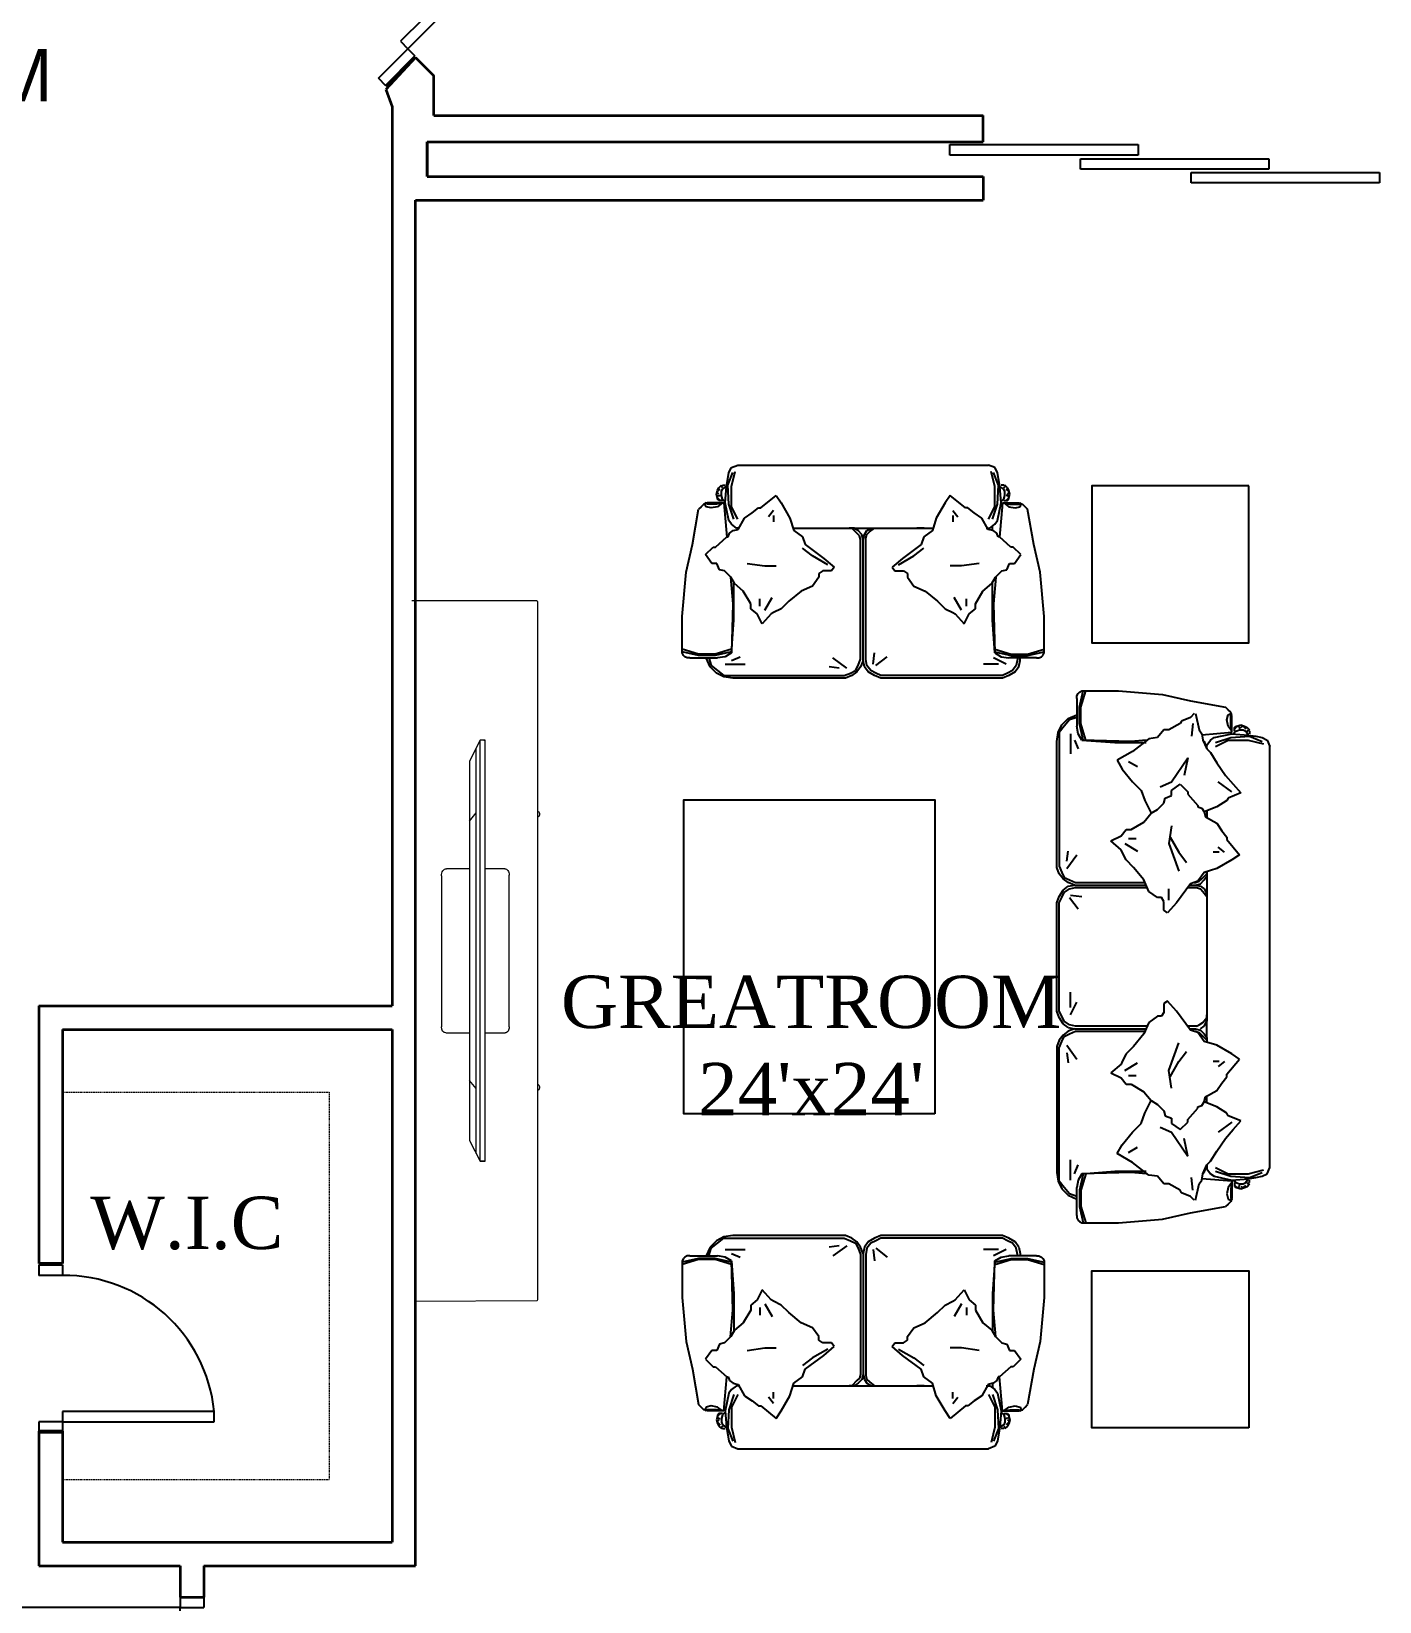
# Model space of a CAD drawing. Header units: inches. Extents: x 0 to 22102, y -19958 to 0.
# Drawn here: x 12371.3 to 12629.1, y -10161.4 to -9861.3 of the extents above; entities that cross this region are included whole.
import ezdxf

# ---------------------------------------------------------------- set-up
doc = ezdxf.new("R2010")
doc.units = ezdxf.units.IN
doc.header["$MEASUREMENT"] = 0
doc.linetypes.add('HIDDEN2', pattern=[0.1875, 0.125, -0.0625])
for name, color, linetype in [('DOOR-INT', 2, 'Continuous'), ('FURN', 8, 'Continuous'), ('STAIR', 2, 'Continuous'), ('TEXTL', 3, 'Continuous')]:
    doc.layers.add(name, color=color, linetype=linetype)
doc.layers.add('Fixtures_ Interior', color=7, linetype='Continuous', lineweight=0, true_color=0x616161)
for name, color, linetype, lineweight in [('wall view line', 210, 'Continuous', 13), ('WALL-EXT', 6, 'Continuous', 35), ('windows', 5, 'Continuous', 9)]:
    doc.layers.add(name, color=color, linetype=linetype, lineweight=lineweight)
doc.styles.add('TITLE-1', font='BOOKOS.TTF', dxfattribs={"height": 5})

# ---------------------------------------------------------------- blocks, each defined once
blk = doc.blocks.new("window_3'")
at = {"layer": 'DOOR-INT'}
for p, q in [((2822.43, -173.55), (2789.43, -173.55)), ((2789.43, -173.55), (2789.43, -175.55)), ((2822.43, -171.55), (2822.43, -173.55)), ((2822.43, -173.55), (2826.93, -173.55)), ((2822.43, -175.55), (2822.43, -173.55)), ((2826.93, -171.55), (2826.93, -173.55)), ((2789.43, -175.55), (2822.43, -175.55)), ((2822.43, -205.55), (2826.93, -205.55)), ((2822.43, -205.55), (2822.43, -207.55)), ((2826.93, -205.55), (2826.93, -207.55))]:
    blk.add_line(p, q, dxfattribs=at)
blk.add_arc((2822.3, -172.54), 33.01, 185.2342, 270.2184, dxfattribs=at)
at = {"layer": 'WALL-EXT'}
for p, q in [((2822.43, -171.55), (2826.93, -171.55)), ((2822.43, -207.55), (2826.93, -207.55))]:
    blk.add_line(p, q, dxfattribs=at)
blk = doc.blocks.new('door_')
at = {"layer": 'DOOR-INT'}
for p, q in [((3192.93, -117.3), (3190.93, -117.3)), ((3190.93, -117.3), (3190.93, -146.3)), ((3192.93, -146.3), (3192.93, -117.3)), ((3162.93, -146.3), (3164.93, -146.3)), ((3164.93, -146.3), (3164.93, -150.8)), ((3190.93, -146.3), (3192.93, -146.3)), ((3192.93, -146.3), (3192.93, -150.8)), ((3192.93, -146.3), (3194.93, -146.3)), ((3162.93, -150.8), (3164.93, -150.8)), ((3192.93, -150.8), (3194.93, -150.8))]:
    blk.add_line(p, q, dxfattribs=at)
blk.add_arc((3193.81, -146.04), 28.88, 95.7251, 180.5192, dxfattribs=at)
at = {"layer": 'WALL-EXT'}
for p, q in [((3162.93, -146.3), (3162.93, -150.8)), ((3194.93, -146.3), (3194.93, -150.8))]:
    blk.add_line(p, q, dxfattribs=at)
blk = doc.blocks.new('door 2')
at = {"layer": 'DOOR-INT'}
for p, q in [((2918.93, -377.8), (2920.93, -377.8)), ((2920.93, -377.8), (2920.93, -385.8)), ((2988.93, -377.8), (2988.93, -385.8)), ((2990.93, -377.8), (2988.93, -377.8)), ((2918.93, -385.8), (2920.93, -385.8)), ((2920.93, -385.8), (2920.93, -419.8)), ((2922.93, -385.8), (2920.93, -385.8)), ((2922.93, -419.8), (2922.93, -385.8)), ((2986.93, -419.8), (2986.93, -385.8)), ((2986.93, -385.8), (2988.93, -385.8)), ((2990.93, -385.8), (2988.93, -385.8)), ((2988.93, -385.8), (2988.93, -419.8)), ((2920.93, -419.8), (2922.93, -419.8)), ((2988.93, -419.8), (2986.93, -419.8))]:
    blk.add_line(p, q, dxfattribs=at)
for centre, start, end in [((2920.93, -385.8), 273.3665, 0), ((2988.93, -385.8), 180, 266.6335)]:
    blk.add_arc(centre, 34.06, start, end, dxfattribs=at)
at = {"layer": 'WALL-EXT'}
for p, q in [((2918.93, -377.8), (2918.93, -385.8)), ((2990.93, -377.8), (2990.93, -385.8)), ((2990.93, -377.8), (2990.93, -385.8))]:
    blk.add_line(p, q, dxfattribs=at)
blk = doc.blocks.new('DOOR SLING')
at = {"layer": 'STAIR'}
for p, q in [((2924.93, 80.83), (2960.93, 80.83)), ((2924.93, 78.83), (2924.93, 80.83)), ((2960.93, 78.83), (2924.93, 78.83)), ((2960.93, 80.83), (2960.93, 78.83))]:
    blk.add_line(p, q, dxfattribs=at)
blk = doc.blocks.new('sofa 1')
for p, q in [((15.18, 48.92), (8.43, 47.71)), ((20.48, 50.12), (15.18, 48.92)), ((28.92, 50.84), (20.48, 50.12)), ((35.9, 50.84), (28.92, 50.84)), ((36.14, 47.71), (35.18, 50.84)), ((36.39, 47.71), (35.66, 50.84)), ((36.39, 50.6), (35.9, 50.84)), ((36.63, 50.36), (36.39, 50.6)), ((36.87, 49.88), (36.63, 50.36)), ((36.87, 49.4), (36.87, 49.88)), ((36.87, 49.4), (36.87, 46.02)), ((7.23, 46.02), (7.47, 46.75)), ((7.47, 46.02), (7.23, 46.51)), ((7.23, 42.89), (7.23, 46.02)), ((7.47, 46.75), (7.95, 47.23)), ((7.95, 46.27), (7.47, 46.51)), ((7.47, 44.34), (7.47, 46.02)), ((7.95, 47.23), (8.43, 47.71)), ((8.19, 45.3), (7.95, 46.27)), ((7.95, 44.1), (8.19, 45.3)), ((14.22, 46.51), (13.49, 43.37)), ((14.46, 46.51), (15.18, 45.78)), ((15.18, 45.78), (16.87, 45.06)), ((16.87, 45.06), (17.11, 44.58)), ((36.14, 44.58), (36.14, 47.71)), ((36.39, 44.58), (36.39, 47.71)), ((38.55, 45.54), (36.87, 46.27)), ((36.87, 46.02), (36.87, 44.1)), ((36.87, 45.78), (38.31, 45.3)), ((38.31, 45.3), (39.28, 44.1)), ((39.76, 44.34), (38.55, 45.54)), ((3.86, 42.17), (1.45, 41.2)), ((2.65, 42.17), (1.45, 41.93)), ((4.1, 42.41), (2.65, 42.17)), ((4.34, 43.86), (3.86, 43.37)), ((4.1, 43.37), (3.86, 43.13)), ((3.86, 43.13), (3.86, 42.89)), ((3.86, 42.89), (3.86, 42.65)), ((7.47, 41.93), (3.86, 42.17)), ((4.34, 43.13), (4.1, 43.37)), ((4.58, 43.13), (4.1, 42.41)), ((7.23, 42.65), (4.1, 42.41)), ((4.82, 44.1), (4.34, 43.86)), ((4.82, 43.86), (4.58, 43.61)), ((5.06, 43.37), (4.58, 43.13)), ((5.54, 44.34), (4.82, 44.1)), ((5.06, 44.1), (4.82, 43.86)), ((5.3, 44.1), (5.06, 44.1)), ((5.78, 43.37), (5.06, 43.37)), ((5.54, 43.86), (5.3, 44.1)), ((6.27, 44.1), (5.54, 44.34)), ((6.02, 44.1), (5.78, 43.86)), ((5.78, 43.86), (5.78, 43.61)), ((6.51, 43.13), (5.78, 43.37)), ((6.27, 44.1), (6.02, 44.1)), ((6.75, 43.61), (6.27, 44.1)), ((6.51, 44.1), (6.27, 44.1)), ((6.75, 43.86), (6.51, 44.1)), ((6.99, 42.65), (6.51, 43.13)), ((6.75, 43.61), (6.75, 43.86)), ((6.75, 43.37), (6.75, 43.61)), ((6.75, 43.13), (6.75, 43.37)), ((7.23, 42.89), (7.47, 44.34)), ((7.23, 43.13), (7.95, 44.1)), ((7.23, 42.89), (13.01, 42.41)), ((10.6, 41.93), (7.23, 42.65)), ((13.01, 42.65), (12.77, 41.45)), ((13.49, 43.37), (13.01, 42.65)), ((14.7, 44.58), (14.94, 42.17)), ((17.11, 44.58), (19.28, 43.37)), ((19.28, 43.37), (20.24, 43.37)), ((20.24, 43.37), (21.45, 41.93)), ((35.18, 41.45), (36.14, 44.58)), ((35.66, 41.45), (36.39, 44.58)), ((35.9, 41.45), (36.63, 42.65)), ((36.63, 42.65), (36.87, 44.1)), ((38.07, 42.65), (38.07, 38.8)), ((39.28, 44.1), (40.24, 42.89)), ((40.48, 42.89), (39.76, 44.34)), ((40.24, 42.89), (40.24, 17.35)), ((40.72, 41.2), (40.48, 42.89)), ((0.48, 41.45), (0, 40.24)), ((0, -40.24), (0, 40.24)), ((1.45, 41.93), (0.48, 41.45)), ((4.1, 41.45), (1.2, 40.72)), ((7.95, 41.45), (4.1, 41.45)), ((10.36, 40.96), (7.47, 41.93)), ((10.36, 40.24), (7.95, 41.45)), ((11.33, 39.04), (10.12, 37.11)), ((11.33, 41.45), (10.6, 41.93)), ((12.05, 40.48), (11.33, 41.45)), ((12.05, 39.76), (11.33, 39.04)), ((12.77, 41.45), (12.05, 39.76)), ((12.05, 39.76), (12.05, 40.48)), ((12.53, 41.2), (12.29, 40.48)), ((12.29, 40.48), (12.29, 40.24)), ((12.77, 41.45), (12.53, 41.2)), ((21.45, 41.93), (23.13, 41.69)), ((23.13, 41.69), (26.27, 39.28)), ((23.61, 41.45), (26.51, 41.2)), ((29.64, 40.96), (23.61, 40.96)), ((26.27, 39.28), (29.16, 37.59)), ((26.51, 41.2), (35.9, 41.45)), ((35.9, 41.45), (29.64, 40.96)), ((37.35, 41.45), (36.63, 39.76)), ((40.72, 17.11), (40.72, 41.2)), ((10.12, 37.11), (8.43, 34.7)), ((15.66, 38.07), (16.39, 34.7)), ((18.8, 33.49), (15.66, 38.07)), ((26.99, 37.35), (25.3, 36.39)), ((29.16, 37.59), (28.19, 35.9)), ((6.99, 33.01), (5.54, 31.33)), ((8.43, 34.7), (6.99, 33.01)), ((7.23, 31.57), (9.88, 33.49)), ((17.11, 33.01), (15.66, 31.57)), ((18.8, 31.81), (17.11, 33.01)), ((20.96, 32.53), (18.8, 33.49)), ((26.27, 33.49), (24.58, 31.81)), ((28.19, 35.9), (26.27, 33.49)), ((5.54, 31.33), (7.95, 30.36)), ((7.95, 30.36), (8.19, 29.88)), ((15.66, 31.08), (13.73, 28.92)), ((15.66, 31.57), (15.66, 31.08)), ((18.8, 30.84), (18.8, 31.81)), ((20, 30.36), (18.8, 30.84)), ((20.24, 29.4), (20, 30.36)), ((24.58, 31.81), (23.86, 29.88)), ((8.19, 29.88), (10.12, 28.67)), ((10.12, 28.67), (12.53, 27.71)), ((12.05, 27.95), (12.05, 26.51)), ((12.53, 27.71), (12.29, 26.75)), ((13.01, 28.43), (12.53, 27.71)), ((13.73, 28.67), (13.01, 28.43)), ((13.73, 28.92), (13.73, 28.67)), ((21.45, 28.19), (20.24, 29.4)), ((22.65, 27.47), (21.45, 28.19)), ((23.86, 29.88), (22.65, 27.47)), ((24.1, 25.78), (22.65, 27.47)), ((9.16, 24.1), (8.19, 22.89)), ((10.12, 25.54), (9.16, 24.1)), ((12.29, 26.75), (10.12, 25.54)), ((18.8, 25.06), (19.28, 21.69)), ((26.51, 24.34), (24.1, 25.78)), ((27.47, 24.34), (26.51, 24.34)), ((28.43, 23.13), (27.47, 24.34)), ((8.19, 22.41), (5.78, 19.52)), ((8.19, 22.89), (8.19, 22.41)), ((19.04, 22.89), (17.35, 20)), ((19.28, 21.69), (17.35, 16.39)), ((27.71, 21.69), (25.3, 20.24)), ((26.99, 22.65), (25.54, 22.65)), ((30.36, 22.17), (28.43, 23.13)), ((28.43, 20.48), (30.36, 22.17)), ((5.78, 19.52), (7.23, 18.55)), ((7.23, 18.55), (10.12, 16.87)), ((8.67, 20), (9.88, 20.96)), ((9.64, 20), (10.84, 20)), ((17.35, 20), (15.9, 18.07)), ((26.02, 17.11), (27.47, 18.55)), ((27.47, 18.55), (28.19, 20)), ((28.19, 20), (28.43, 20.48)), ((38.8, 16.87), (36.87, 19.52)), ((38.8, 18.31), (38.55, 20.24)), ((10.12, 16.87), (12.53, 16.14)), ((12.05, 16.39), (12.05, -12.29)), ((12.05, 15.42), (12.05, 16.39)), ((13.01, 14.94), (12.05, 15.9)), ((12.53, 14.7), (12.05, 15.42)), ((12.53, 16.14), (13.73, 14.46)), ((24.1, 14.7), (26.02, 17.11)), ((39.28, 15.18), (38.31, 14.7)), ((39.76, 16.14), (39.28, 15.18)), ((39.52, 14.94), (40.24, 15.9)), ((40.24, 17.35), (39.76, 16.14)), ((40.24, 15.9), (40.72, 17.11)), ((12.53, 13.01), (12.05, 12.05)), ((12.77, 12.53), (12.05, 11.57)), ((12.05, 12.05), (12.05, 11.08)), ((13.25, 13.98), (12.53, 14.7)), ((13.25, 13.49), (12.53, 13.01)), ((13.25, 13.01), (12.77, 12.53)), ((13.49, 14.46), (13.01, 14.94)), ((14.22, 13.73), (13.25, 13.98)), ((14.22, 13.73), (13.25, 13.49)), ((13.98, 13.25), (13.25, 13.01)), ((14.22, 14.22), (13.49, 14.46)), ((13.73, 14.46), (15.18, 13.98)), ((15.66, 13.25), (13.98, 13.25)), ((14.46, 14.22), (14.22, 14.22)), ((15.42, 13.73), (14.22, 13.73)), ((15.18, 13.98), (17.83, 10.36)), ((19.28, 10.84), (19.28, 13.01)), ((21.45, 11.33), (23.13, 12.53)), ((23.13, 12.53), (24.1, 14.7)), ((37.11, 13.25), (23.37, 13.25)), ((37.35, 13.73), (23.61, 13.73)), ((37.11, 14.22), (23.86, 14.22)), ((38.31, 14.7), (37.11, 14.22)), ((38.31, 13.01), (37.11, 13.25)), ((37.35, 13.73), (38.55, 14.22)), ((38.55, 13.49), (37.35, 13.73)), ((39.28, 12.29), (38.31, 13.01)), ((38.55, 14.22), (39.52, 14.94)), ((39.52, 12.77), (38.55, 13.49)), ((39.76, 11.33), (39.28, 12.29)), ((40.24, 11.57), (39.52, 12.77)), ((17.83, 10.36), (19.52, 8.43)), ((20.24, 10.6), (20.72, 11.33)), ((20.24, 8.92), (20.24, 10.6)), ((20.72, 11.33), (21.45, 11.33)), ((38.07, 11.81), (35.9, 11.57)), ((38.31, 11.33), (36.63, 9.16)), ((40.24, 10.36), (39.76, 11.33)), ((40.72, 10.36), (40.24, 11.57)), ((40.24, -10.36), (40.24, 10.36)), ((40.72, -10.36), (40.72, 10.36)), ((19.52, 8.43), (20.24, 8.92)), ((17.83, -10.36), (19.52, -8.43)), ((19.52, -8.43), (20.24, -8.92)), ((20.24, -8.92), (20.24, -10.6)), ((38.07, -11.08), (36.87, -8.67)), ((38.07, -9.64), (38.07, -6.75)), ((12.05, -15.42), (12.05, -11.08)), ((12.77, -12.53), (12.05, -11.57)), ((15.18, -13.98), (17.83, -10.36)), ((20.24, -10.6), (20.72, -11.33)), ((20.72, -11.33), (21.45, -11.33)), ((21.45, -11.33), (23.13, -12.53)), ((39.28, -12.29), (39.76, -11.33)), ((39.52, -12.77), (40.24, -11.57)), ((39.76, -11.33), (40.24, -10.36)), ((40.24, -11.57), (40.72, -10.36)), ((12.53, -13.25), (12.05, -12.29)), ((12.53, -14.7), (12.05, -15.42)), ((13.01, -14.94), (12.05, -15.9)), ((13.25, -13.73), (12.53, -13.25)), ((13.25, -13.98), (12.53, -14.7)), ((12.53, -16.14), (13.73, -14.46)), ((13.49, -13.01), (12.77, -12.53)), ((13.49, -14.46), (13.01, -14.94)), ((14.22, -13.73), (13.25, -13.98)), ((13.98, -13.25), (13.49, -13.01)), ((14.22, -14.22), (13.49, -14.46)), ((13.73, -14.46), (15.18, -13.98)), ((13.98, -13.25), (15.71, -13.25)), ((15.42, -13.73), (14.22, -13.73)), ((14.46, -14.22), (14.22, -14.22)), ((23.13, -12.53), (24.1, -14.7)), ((23.45, -13.25), (37.11, -13.25)), ((37.35, -13.73), (23.61, -13.73)), ((37.11, -14.22), (23.86, -14.22)), ((24.1, -14.7), (26.02, -17.11)), ((37.11, -13.25), (38.31, -13.01)), ((38.31, -14.7), (37.11, -14.22)), ((38.55, -13.49), (37.35, -13.73)), ((37.35, -13.73), (38.55, -14.22)), ((38.31, -13.01), (39.28, -12.29)), ((39.28, -15.18), (38.31, -14.7)), ((38.55, -13.49), (39.52, -12.77)), ((38.55, -14.22), (39.52, -14.94)), ((39.52, -14.94), (40.24, -15.9)), ((7.23, -18.55), (10.12, -16.87)), ((10.12, -16.87), (12.53, -16.14)), ((12.05, -15.42), (12.05, -16.29)), ((19.28, -21.69), (17.35, -16.39)), ((26.02, -17.11), (27.47, -18.55)), ((38.8, -16.87), (36.87, -19.52)), ((39.76, -16.14), (39.28, -15.18)), ((40.24, -17.35), (39.76, -16.14)), ((40.24, -15.9), (40.72, -17.11)), ((40.24, -42.89), (40.24, -17.35)), ((40.72, -17.11), (40.72, -41.2)), ((5.78, -19.52), (7.23, -18.55)), ((8.19, -22.41), (5.78, -19.52)), ((8.67, -20), (9.88, -20.96)), ((9.64, -20), (10.84, -20)), ((17.35, -20), (15.9, -18.07)), ((19.04, -22.89), (17.35, -20)), ((27.71, -21.69), (25.3, -20.24)), ((27.47, -18.55), (28.19, -20)), ((28.19, -20), (28.43, -20.48)), ((28.43, -20.48), (30.36, -22.17)), ((38.8, -18.31), (38.55, -20.24)), ((8.19, -22.89), (8.19, -22.41)), ((9.16, -24.1), (8.19, -22.89)), ((18.8, -25.06), (19.28, -21.69)), ((26.99, -22.65), (25.54, -22.65)), ((28.43, -23.13), (27.47, -24.34)), ((30.36, -22.17), (28.43, -23.13)), ((10.12, -25.54), (9.16, -24.1)), ((12.29, -26.75), (10.12, -25.54)), ((12.05, -27.95), (12.05, -26.51)), ((12.53, -27.71), (12.29, -26.75)), ((24.1, -25.78), (22.65, -27.47)), ((26.51, -24.34), (24.1, -25.78)), ((27.47, -24.34), (26.51, -24.34)), ((7.95, -30.36), (8.19, -29.88)), ((8.19, -29.88), (10.12, -28.67)), ((10.12, -28.67), (12.53, -27.71)), ((13.01, -28.43), (12.53, -27.71)), ((13.73, -28.67), (13.01, -28.43)), ((13.73, -28.92), (13.73, -28.67)), ((15.66, -31.08), (13.73, -28.92)), ((20.24, -29.4), (20, -30.36)), ((21.45, -28.19), (20.24, -29.4)), ((22.65, -27.47), (21.45, -28.19)), ((23.86, -29.88), (22.65, -27.47)), ((24.58, -31.81), (23.86, -29.88)), ((5.54, -31.33), (7.95, -30.36)), ((6.99, -33.01), (5.54, -31.33)), ((7.23, -31.57), (9.88, -33.49)), ((15.66, -31.57), (15.66, -31.08)), ((17.11, -33.01), (15.66, -31.57)), ((18.8, -31.81), (17.11, -33.01)), ((20, -30.36), (18.8, -30.84)), ((18.8, -30.84), (18.8, -31.81)), ((20.96, -32.53), (18.8, -33.49)), ((26.27, -33.49), (24.58, -31.81)), ((8.43, -34.7), (6.99, -33.01)), ((10.12, -37.11), (8.43, -34.7)), ((18.8, -33.49), (15.66, -38.07)), ((15.66, -38.07), (16.39, -34.7)), ((28.19, -35.9), (26.27, -33.49)), ((29.16, -37.59), (28.19, -35.9)), ((11.33, -39.04), (10.12, -37.11)), ((26.99, -37.35), (25.3, -36.39)), ((26.27, -39.28), (29.16, -37.59)), ((38.07, -42.65), (38.07, -38.8)), ((0.48, -41.45), (0, -40.24)), ((1.45, -41.93), (0.48, -41.45)), ((4.1, -41.45), (1.2, -40.72)), ((3.86, -42.17), (1.45, -41.2)), ((2.65, -42.17), (1.45, -41.93)), ((7.47, -41.93), (3.86, -42.17)), ((7.95, -41.45), (4.1, -41.45)), ((10.6, -41.93), (7.23, -42.65)), ((10.36, -40.96), (7.47, -41.93)), ((10.36, -40.24), (7.95, -41.45)), ((11.33, -41.45), (10.6, -41.93)), ((12.05, -39.76), (11.33, -39.04)), ((12.05, -40.48), (11.33, -41.45)), ((12.77, -41.45), (12.05, -39.76)), ((12.05, -39.76), (12.05, -40.48)), ((12.29, -40.48), (12.29, -40.24)), ((12.53, -41.2), (12.29, -40.48)), ((12.77, -41.45), (12.53, -41.2)), ((13.01, -42.65), (12.77, -41.45)), ((20.24, -43.37), (21.45, -41.93)), ((21.45, -41.93), (23.13, -41.69)), ((23.13, -41.69), (26.27, -39.28)), ((29.64, -40.96), (23.61, -40.96)), ((23.61, -41.45), (26.51, -41.2)), ((26.51, -41.2), (35.9, -41.45)), ((35.9, -41.45), (29.64, -40.96)), ((35.18, -41.45), (36.14, -44.58)), ((35.66, -41.45), (36.39, -44.58)), ((35.9, -41.45), (36.63, -42.65)), ((37.35, -41.45), (36.63, -39.76)), ((40.72, -41.2), (40.48, -42.89)), ((4.1, -42.41), (2.65, -42.17)), ((3.86, -42.89), (3.86, -42.65)), ((3.86, -43.13), (3.86, -42.89)), ((4.1, -43.37), (3.86, -43.13)), ((4.34, -43.86), (3.86, -43.37)), ((4.58, -43.13), (4.1, -42.41)), ((7.23, -42.65), (4.1, -42.41)), ((4.34, -43.13), (4.1, -43.37)), ((4.82, -44.1), (4.34, -43.86)), ((5.06, -43.37), (4.58, -43.13)), ((4.82, -43.86), (4.58, -43.61)), ((5.06, -44.1), (4.82, -43.86)), ((5.54, -44.34), (4.82, -44.1)), ((5.78, -43.37), (5.06, -43.37)), ((5.3, -44.1), (5.06, -44.1)), ((5.54, -43.86), (5.3, -44.1)), ((6.27, -44.1), (5.54, -44.34)), ((6.51, -43.13), (5.78, -43.37)), ((5.78, -43.86), (5.78, -43.61)), ((6.02, -44.1), (5.78, -43.86)), ((6.27, -44.1), (6.02, -44.1)), ((6.75, -43.61), (6.27, -44.1)), ((6.51, -44.1), (6.27, -44.1)), ((6.99, -42.65), (6.51, -43.13)), ((6.75, -43.86), (6.51, -44.1)), ((6.75, -43.13), (6.75, -43.37)), ((6.75, -43.37), (6.75, -43.61)), ((6.75, -43.61), (6.75, -43.86)), ((7.23, -42.89), (13.01, -42.41)), ((7.23, -42.89), (7.47, -44.34)), ((7.23, -42.89), (7.23, -46.02)), ((7.23, -43.13), (7.95, -44.1)), ((7.47, -44.34), (7.47, -46.02)), ((7.95, -44.1), (8.19, -45.3)), ((13.49, -43.37), (13.01, -42.65)), ((14.22, -46.51), (13.49, -43.37)), ((14.7, -44.58), (14.94, -42.17)), ((16.87, -45.06), (17.11, -44.58)), ((17.11, -44.58), (19.28, -43.37)), ((19.28, -43.37), (20.24, -43.37)), ((36.14, -44.58), (36.14, -47.71)), ((36.39, -44.58), (36.39, -47.71)), ((36.63, -42.65), (36.87, -44.1)), ((36.87, -46.02), (36.87, -44.1)), ((38.31, -45.3), (39.28, -44.1)), ((39.76, -44.34), (38.55, -45.54)), ((39.28, -44.1), (40.24, -42.89)), ((40.48, -42.89), (39.76, -44.34)), ((7.47, -46.02), (7.23, -46.51)), ((7.23, -46.02), (7.47, -46.75)), ((7.95, -46.27), (7.47, -46.51)), ((7.47, -46.75), (7.95, -47.23)), ((8.19, -45.3), (7.95, -46.27)), ((7.95, -47.23), (8.43, -47.71)), ((15.18, -48.92), (8.43, -47.71)), ((14.46, -46.51), (15.18, -45.78)), ((15.18, -45.78), (16.87, -45.06)), ((36.14, -47.71), (35.18, -50.84)), ((36.39, -47.71), (35.66, -50.84)), ((36.87, -45.78), (38.31, -45.3)), ((38.55, -45.54), (36.87, -46.27)), ((36.87, -49.4), (36.87, -46.02)), ((20.48, -50.12), (15.18, -48.92)), ((28.92, -50.84), (20.48, -50.12)), ((35.9, -50.84), (28.92, -50.84)), ((36.39, -50.6), (35.9, -50.84)), ((36.63, -50.36), (36.39, -50.6)), ((36.87, -49.88), (36.63, -50.36)), ((36.87, -49.4), (36.87, -49.88))]:
    blk.add_line(p, q)
blk = doc.blocks.new('LOVE SEAT')
for p, q in [((21.18, 75.35), (21.42, 75.83)), ((21.18, 74.86), (21.18, 75.35)), ((21.42, 75.83), (21.66, 76.07)), ((21.66, 76.07), (22.14, 76.31)), ((21.66, 73.18), (22.38, 76.31)), ((21.9, 73.18), (22.86, 76.31)), ((22.14, 76.31), (29.13, 76.31)), ((29.13, 76.31), (37.56, 75.59)), ((37.56, 75.59), (42.86, 74.38)), ((21.18, 74.86), (21.18, 71.49)), ((21.66, 70.04), (21.66, 73.18)), ((21.9, 70.04), (21.9, 73.18)), ((42.86, 74.38), (49.61, 73.18)), ((50.09, 72.69), (49.61, 73.18)), ((50.58, 72.21), (50.09, 72.69)), ((50.82, 71.49), (50.58, 72.21)), ((17.56, 68.36), (18.29, 69.8)), ((18.77, 69.56), (17.8, 68.36)), ((18.29, 69.8), (19.49, 71.01)), ((19.73, 70.77), (18.77, 69.56)), ((19.49, 71.01), (21.18, 71.73)), ((21.18, 71.25), (19.73, 70.77)), ((21.18, 71.49), (21.18, 69.56)), ((21.42, 68.12), (21.18, 69.56)), ((22.38, 66.91), (21.66, 70.04)), ((22.86, 66.91), (21.9, 70.04)), ((37.8, 68.26), (38.04, 69.22)), ((38.04, 69.22), (39.25, 69.7)), ((39.25, 70.67), (40.94, 71.87)), ((39.25, 69.7), (39.25, 70.67)), ((40.94, 71.87), (42.38, 70.42)), ((42.38, 70.42), (42.38, 69.94)), ((42.38, 69.94), (44.31, 67.77)), ((49.85, 70.77), (50.09, 71.73)), ((50.09, 69.56), (49.85, 70.77)), ((50.09, 71.73), (50.58, 71.97)), ((50.82, 68.6), (50.09, 69.56)), ((50.58, 71.49), (50.82, 71.97)), ((50.58, 69.8), (50.58, 71.49)), ((50.82, 68.36), (50.58, 69.8)), ((50.82, 68.36), (50.82, 71.49)), ((51.3, 69.32), (51.54, 69.56)), ((51.3, 69.08), (51.78, 69.56)), ((51.3, 69.08), (51.3, 69.32)), ((51.3, 68.84), (51.3, 69.08)), ((51.54, 69.56), (51.78, 69.56)), ((51.78, 69.56), (52.5, 69.8)), ((51.78, 69.56), (52.02, 69.56)), ((52.02, 69.56), (52.26, 69.32)), ((52.26, 69.32), (52.26, 69.08)), ((52.5, 69.8), (53.23, 69.56)), ((52.5, 69.32), (52.74, 69.56)), ((52.74, 69.56), (52.98, 69.56)), ((52.98, 69.56), (53.23, 69.32)), ((53.23, 69.56), (53.71, 69.32)), ((53.23, 69.32), (53.47, 69.08)), ((53.71, 69.32), (54.19, 68.84)), ((17.32, 66.67), (17.56, 68.36)), ((17.32, 45.1), (17.32, 66.67)), ((17.8, 68.36), (17.8, 45.35)), ((19.97, 68.12), (19.97, 64.26)), ((20.7, 66.91), (21.42, 65.23)), ((22.14, 66.91), (21.42, 68.12)), ((31.54, 66.67), (22.14, 66.91)), ((22.14, 66.91), (28.41, 66.43)), ((28.41, 66.43), (35.56, 66.43)), ((36.64, 67.1), (31.54, 66.67)), ((33.95, 64.64), (35.39, 66.33)), ((35.39, 66.33), (36.6, 67.05)), ((36.6, 67.05), (37.8, 68.26)), ((50.82, 68.36), (44.28, 67.81)), ((44.31, 67.77), (44.31, 67.53)), ((44.31, 67.53), (45.03, 67.29)), ((45.03, 67.29), (45.51, 66.57)), ((45.51, 66.57), (45.76, 65.61)), ((46, 65.95), (46.72, 66.91)), ((46.72, 66.91), (47.44, 67.39)), ((47.44, 67.39), (50.82, 68.12)), ((47.68, 66.43), (50.58, 67.39)), ((47.68, 65.71), (50.09, 66.91)), ((50.09, 66.91), (53.95, 66.91)), ((50.58, 67.39), (54.19, 67.63)), ((50.82, 68.12), (53.95, 67.88)), ((51.06, 68.12), (51.54, 68.6)), ((51.3, 68.6), (51.3, 68.84)), ((51.54, 68.6), (52.26, 68.84)), ((52.26, 68.84), (52.98, 68.84)), ((52.98, 68.84), (53.47, 68.6)), ((53.47, 68.6), (53.95, 67.88)), ((53.71, 68.6), (53.95, 68.84)), ((53.95, 68.84), (54.19, 68.6)), ((53.95, 67.88), (55.39, 67.63)), ((53.95, 66.91), (56.84, 66.19)), ((54.19, 68.6), (54.19, 68.36)), ((54.19, 68.36), (54.19, 68.12)), ((54.19, 67.63), (56.6, 66.67)), ((55.39, 67.63), (56.6, 67.39)), ((56.6, 67.39), (57.56, 66.91)), ((57.56, 66.91), (58.04, 65.71)), ((29.61, 61.99), (30.58, 63.2)), ((30.58, 63.2), (31.54, 63.2)), ((31.54, 63.2), (33.95, 64.64)), ((39.25, 63.92), (38.77, 60.55)), ((45.76, 65.61), (47.92, 64.4)), ((46, 65.47), (46, 65.95)), ((47.92, 64.4), (48.89, 62.95)), ((58.04, 65.71), (58.04, 17.76)), ((27.68, 61.03), (29.61, 61.99)), ((29.61, 59.34), (27.68, 61.03)), ((30.33, 60.55), (32.74, 59.1)), ((31.06, 61.51), (32.5, 61.51)), ((38.77, 60.55), (38.77, 58.38)), ((48.89, 62.95), (49.85, 61.75)), ((49.85, 61.75), (49.85, 61.27)), ((49.85, 61.27), (52.26, 58.38)), ((29.85, 58.86), (29.61, 59.34)), ((30.58, 57.41), (29.85, 58.86)), ((32.02, 55.97), (30.58, 57.41)), ((48.41, 58.86), (47.2, 58.86)), ((50.82, 57.41), (47.92, 55.73)), ((49.37, 58.86), (48.17, 59.82)), ((52.26, 58.38), (50.82, 57.41)), ((33.95, 53.56), (32.02, 55.97)), ((45.51, 55), (44.31, 53.32)), ((47.92, 55.73), (45.51, 55)), ((46, 55.15), (46, 28.31)), ((34.91, 51.39), (33.95, 53.56)), ((36.6, 50.18), (34.91, 51.39)), ((39.01, 48.5), (40.7, 51.39)), ((42.86, 52.83), (40.21, 49.22)), ((40.7, 51.39), (42.14, 53.32)), ((44.31, 53.32), (42.86, 52.83)), ((19.25, 46.31), (19.49, 48.24)), ((37.32, 50.18), (36.6, 50.18)), ((37.8, 49.46), (37.32, 50.18)), ((37.8, 47.77), (37.8, 49.46)), ((40.21, 49.22), (38.53, 47.29)), ((17.8, 43.9), (17.32, 45.1)), ((17.8, 45.35), (18.29, 44.14)), ((19.25, 44.86), (21.18, 47.51)), ((38.53, 47.29), (37.8, 47.77)), ((18.53, 42.94), (17.8, 43.9)), ((18.29, 44.14), (18.77, 43.18)), ((19.49, 42.21), (18.53, 42.94)), ((18.77, 43.18), (19.73, 42.69)), ((20.7, 41.73), (19.49, 42.21)), ((19.73, 42.69), (20.94, 42.21)), ((20.94, 42.21), (43.83, 42.21)), ((43.59, 42.21), (43.83, 42.21)), ((43.83, 42.21), (44.55, 42.45)), ((44.55, 42.45), (45.03, 42.94)), ((44.79, 41.97), (45.51, 42.69)), ((45.03, 42.94), (46, 43.9)), ((45.51, 42.69), (46, 43.42)), ((46, 43.42), (46, 44.38)), ((17.32, 38.36), (17.8, 39.56)), ((17.8, 39.56), (18.53, 40.77)), ((17.8, 38.36), (18.29, 39.32)), ((18.29, 39.32), (18.77, 40.29)), ((18.53, 40.77), (19.49, 41.49)), ((18.77, 40.29), (19.73, 41.01)), ((19.49, 41.49), (20.7, 41.73)), ((19.73, 41.01), (20.94, 41.25)), ((19.73, 39.32), (21.42, 37.15)), ((19.97, 39.8), (22.14, 39.56)), ((20.7, 41.73), (43.83, 41.73)), ((20.94, 41.25), (44.07, 41.25)), ((42.38, 41.25), (44.07, 41.25)), ((42.62, 41.73), (43.83, 41.73)), ((43.83, 41.73), (44.79, 41.97)), ((43.83, 41.73), (44.79, 41.49)), ((44.07, 41.25), (44.79, 41.01)), ((44.79, 41.49), (45.51, 41.01)), ((44.79, 41.01), (45.27, 40.53)), ((45.27, 40.53), (46, 39.56)), ((45.51, 41.01), (46, 40.04)), ((46, 40.04), (46, 39.08)), ((17.32, 15.1), (17.32, 38.36)), ((17.8, 15.1), (17.8, 38.36)), ((38.53, 36.17), (37.8, 35.69)), ((40.21, 34.24), (38.53, 36.17)), ((36.6, 33.28), (34.91, 32.07)), ((37.32, 33.28), (36.6, 33.28)), ((37.8, 34), (37.32, 33.28)), ((37.8, 35.69), (37.8, 34)), ((39.01, 34.97), (40.7, 32.07)), ((42.86, 30.63), (40.21, 34.24)), ((34.91, 32.07), (33.95, 29.9)), ((40.7, 32.07), (42.14, 30.15)), ((44.31, 30.15), (42.86, 30.63)), ((45.51, 28.46), (44.31, 30.15)), ((46, 30.04), (46, 31.49)), ((32.02, 27.5), (30.58, 26.05)), ((33.95, 29.9), (32.02, 27.5)), ((47.92, 27.74), (45.51, 28.46)), ((50.82, 26.05), (47.92, 27.74)), ((29.61, 24.12), (27.68, 22.44)), ((29.85, 24.6), (29.61, 24.12)), ((30.58, 26.05), (29.85, 24.6)), ((30.33, 22.92), (32.74, 24.36)), ((38.77, 22.92), (38.77, 25.09)), ((48.41, 24.6), (47.2, 24.6)), ((49.37, 24.6), (48.17, 23.64)), ((49.85, 22.19), (52.26, 25.09)), ((52.26, 25.09), (50.82, 26.05)), ((27.68, 22.44), (29.61, 21.47)), ((29.61, 21.47), (30.58, 20.27)), ((31.06, 21.95), (32.5, 21.95)), ((39.25, 19.54), (38.77, 22.92)), ((48.89, 20.51), (49.85, 21.71)), ((49.85, 21.71), (49.85, 22.19)), ((19.97, 15.83), (19.97, 18.72)), ((30.58, 20.27), (31.54, 20.27)), ((31.54, 20.27), (33.95, 18.82)), ((33.95, 18.82), (35.39, 17.13)), ((45.76, 17.86), (47.92, 19.06)), ((46, 18.24), (46, 17.51)), ((47.92, 19.06), (48.89, 20.51)), ((17.8, 13.9), (17.32, 15.1)), ((18.29, 14.14), (17.8, 15.1)), ((19.97, 14.38), (21.18, 16.79)), ((21.42, 15.35), (21.18, 13.9)), ((22.14, 16.55), (21.42, 15.35)), ((22.38, 16.55), (21.66, 13.42)), ((22.86, 16.55), (21.9, 13.42)), ((22.14, 16.55), (28.41, 17.03)), ((31.54, 16.79), (22.14, 16.55)), ((28.41, 17.03), (35.56, 17.03)), ((36.64, 16.37), (31.54, 16.79)), ((35.39, 17.13), (36.6, 16.41)), ((36.6, 16.41), (37.8, 15.21)), ((37.8, 15.21), (38.04, 14.24)), ((42.38, 13.52), (44.31, 15.69)), ((50.82, 15.1), (44.28, 15.65)), ((44.31, 15.93), (45.03, 16.17)), ((44.31, 15.69), (44.31, 15.93)), ((45.03, 16.17), (45.51, 16.89)), ((45.51, 16.89), (45.76, 17.86)), ((45.55, 17.03), (46.36, 17.03)), ((46, 17.99), (46, 17.51)), ((46, 17.51), (46.72, 16.55)), ((46.72, 16.55), (47.44, 16.07)), ((47.44, 16.07), (50.82, 15.35)), ((47.68, 17.76), (50.09, 16.55)), ((47.68, 17.03), (50.58, 16.07)), ((50.09, 16.55), (53.95, 16.55)), ((50.58, 16.07), (54.19, 15.83)), ((50.82, 15.1), (50.58, 13.66)), ((50.82, 15.35), (53.95, 15.59)), ((50.82, 15.1), (50.82, 11.97)), ((51.06, 15.35), (51.54, 14.86)), ((53.47, 14.86), (53.95, 15.59)), ((53.95, 16.55), (56.84, 17.27)), ((53.95, 15.59), (55.39, 15.83)), ((54.19, 15.83), (56.6, 16.79)), ((54.19, 15.1), (54.19, 15.35)), ((54.19, 14.86), (54.19, 15.1)), ((55.39, 15.83), (56.6, 16.07)), ((56.6, 16.07), (57.56, 16.55)), ((57.56, 16.55), (58.04, 17.76)), ((18.53, 12.69), (17.8, 13.9)), ((18.77, 13.18), (18.29, 14.14)), ((19.49, 11.97), (18.53, 12.69)), ((19.73, 12.45), (18.77, 13.18)), ((20.94, 12.21), (19.73, 12.45)), ((21.18, 12.21), (20.94, 12.21)), ((21.18, 11.97), (21.18, 13.9)), ((21.66, 13.42), (21.66, 10.29)), ((21.9, 13.42), (21.9, 10.29)), ((38.04, 14.24), (39.25, 13.76)), ((39.25, 13.76), (39.25, 12.8)), ((39.25, 12.8), (40.94, 11.59)), ((40.94, 11.59), (42.38, 13.04)), ((42.38, 13.04), (42.38, 13.52)), ((50.09, 13.9), (49.85, 12.69)), ((49.85, 12.69), (50.09, 11.73)), ((50.82, 14.86), (50.09, 13.9)), ((50.58, 13.66), (50.58, 11.97)), ((51.3, 14.86), (51.3, 14.62)), ((51.3, 14.62), (51.3, 14.38)), ((51.3, 14.38), (51.3, 14.14)), ((51.3, 14.38), (51.78, 13.9)), ((51.3, 14.14), (51.54, 13.9)), ((51.54, 14.86), (52.26, 14.62)), ((51.54, 13.9), (51.78, 13.9)), ((51.78, 13.9), (52.02, 13.9)), ((51.78, 13.9), (52.5, 13.66)), ((52.02, 13.9), (52.26, 14.14)), ((52.26, 14.62), (52.98, 14.62)), ((52.26, 14.14), (52.26, 14.38)), ((52.5, 14.14), (52.74, 13.9)), ((52.5, 13.66), (53.23, 13.9)), ((52.74, 13.9), (52.98, 13.9)), ((52.98, 14.62), (53.47, 14.86)), ((52.98, 13.9), (53.23, 14.14)), ((53.23, 14.14), (53.47, 14.38)), ((53.23, 13.9), (53.71, 14.14)), ((53.71, 14.86), (53.95, 14.62)), ((53.71, 14.14), (54.19, 14.62)), ((53.95, 14.62), (54.19, 14.86)), ((19.49, 11.97), (20.7, 11.73)), ((20.7, 11.73), (21.18, 11.73)), ((21.18, 8.6), (21.18, 11.97)), ((21.66, 10.29), (22.38, 7.15)), ((21.9, 10.29), (22.86, 7.15)), ((37.56, 7.88), (42.86, 9.08)), ((42.86, 9.08), (49.61, 10.29)), ((50.09, 10.77), (49.61, 10.29)), ((50.09, 11.73), (50.58, 11.49)), ((50.58, 11.25), (50.09, 10.77)), ((50.82, 11.97), (50.58, 11.25)), ((50.58, 11.97), (50.82, 11.49)), ((21.18, 8.6), (21.18, 8.12)), ((21.18, 8.12), (21.42, 7.63)), ((21.42, 7.63), (21.66, 7.39)), ((21.66, 7.39), (22.14, 7.15)), ((22.14, 7.15), (29.13, 7.15)), ((29.13, 7.15), (37.56, 7.88))]:
    blk.add_line(p, q)

msp = doc.modelspace()

# ---------------------------------------------------------------- linework, layer by layer
at = {"layer": 'Fixtures_ Interior', "linetype": 'Continuous', "lineweight": 0, "transparency": 33554687}
for p, q in [((12467.9603, -9970.11055), (12444.05175, -9970.11055)), ((12468.0258, -9970.12232), (12467.9603, -9970.11055)), ((12468.07258, -9970.15763), (12468.0258, -9970.12232)), ((12468.10065, -9970.21648), (12468.07258, -9970.15763)), ((12468.11001, -9970.29888), (12468.10065, -9970.21648)), ((12468.11001, -10010.37291), (12468.11001, -9970.29888)), ((12457.11835, -9996.7442), (12455.07508, -10000.70257)), ((12456.294, -9998.34679), (12455.07509, -10000.70257)), ((12456.34805, -9998.2423), (12456.294, -9998.34679)), ((12456.34805, -10075.69063), (12456.34805, -9998.2423)), ((12458.05795, -9996.7442), (12457.11835, -9996.7442)), ((12457.11835, -10077.18872), (12457.11835, -9996.7442)), ((12457.93147, -9996.78451), (12457.83244, -9996.7442)), ((12457.83244, -9996.7442), (12457.93147, -9996.76328)), ((12458.0169, -9996.80325), (12457.93147, -9996.76328)), ((12457.93147, -9996.76328), (12457.93147, -9996.78451)), ((12458.05795, -9996.84953), (12458.0169, -9996.80325)), ((12458.0169, -9996.80325), (12458.0169, -10077.12967)), ((12458.05795, -10021.28476), (12458.05795, -9996.7442)), ((12458.05795, -10077.0834), (12458.05795, -9996.84953)), ((12455.07508, -10000.70257), (12455.07508, -10021.28476)), ((12455.07508, -10000.70257), (12455.07508, -10073.23035)), ((12455.07508, -10012.17014), (12456.34805, -10010.62097)), ((12468.14131, -10010.36598), (12468.11001, -10010.37291)), ((12468.11001, -10011.335), (12468.11001, -10010.37291)), ((12468.27438, -10010.39541), (12468.14131, -10010.36598)), ((12468.3914, -10010.48015), (12468.27438, -10010.39541)), ((12468.47826, -10010.60997), (12468.3914, -10010.48015)), ((12468.3914, -10011.22776), (12468.47826, -10011.09794)), ((12468.52448, -10010.76922), (12468.47826, -10010.60997)), ((12468.47826, -10011.09794), (12468.52448, -10010.93869)), ((12468.52448, -10010.93869), (12468.52448, -10010.76922)), ((12468.11001, -10062.59793), (12468.11001, -10011.335)), ((12468.11001, -10011.335), (12468.14131, -10011.34192)), ((12468.14131, -10011.34192), (12468.27438, -10011.31249)), ((12468.27438, -10011.31249), (12468.3914, -10011.22776)), ((12449.70165, -10022.64695), (12449.70165, -10051.51307)), ((12455.07508, -10021.28476), (12450.68154, -10021.28476)), ((12461.80576, -10021.28476), (12458.05795, -10021.28476)), ((12462.68139, -10051.51307), (12462.68139, -10022.50201)), ((12450.51817, -10052.64817), (12455.07508, -10052.64817)), ((12455.07508, -10052.64817), (12455.07508, -10073.23035)), ((12458.05795, -10077.18872), (12458.05795, -10052.64817)), ((12458.05795, -10052.64817), (12461.86486, -10052.64817)), ((12456.34805, -10063.31196), (12455.07508, -10061.76278)), ((12468.14132, -10062.59101), (12468.11001, -10062.59793)), ((12468.11001, -10063.56002), (12468.11001, -10062.59793)), ((12468.11001, -10103.63405), (12468.11001, -10063.56002)), ((12468.11001, -10063.56002), (12468.14132, -10063.56694)), ((12468.27439, -10062.62044), (12468.14132, -10062.59101)), ((12468.14132, -10063.56694), (12468.27439, -10063.53752)), ((12468.39141, -10062.70517), (12468.27439, -10062.62044)), ((12468.27439, -10063.53752), (12468.39141, -10063.45278)), ((12468.47827, -10062.83499), (12468.39141, -10062.70517)), ((12468.39141, -10063.45278), (12468.47827, -10063.32297)), ((12468.52448, -10062.99424), (12468.47827, -10062.83499)), ((12468.47827, -10063.32297), (12468.52448, -10063.16371)), ((12468.52448, -10063.16371), (12468.52448, -10062.99424)), ((12455.07508, -10073.23035), (12457.11835, -10077.18872)), ((12456.40198, -10075.79545), (12456.34805, -10075.69063)), ((12457.11835, -10077.18872), (12456.40198, -10075.79545)), ((12457.93147, -10077.14842), (12457.83244, -10077.18872)), ((12458.0169, -10077.12967), (12457.93147, -10077.16965)), ((12457.93147, -10077.16965), (12457.93147, -10077.14842)), ((12458.0169, -10077.12967), (12458.05795, -10077.0834)), ((12457.11835, -10077.18872), (12458.05795, -10077.18872)), ((12457.83244, -10077.18872), (12457.11835, -10077.18872)), ((12444.56438, -10103.90819), (12467.9603, -10103.82238)), ((12467.9603, -10103.82238), (12468.0258, -10103.81061)), ((12468.0258, -10103.81061), (12468.07258, -10103.77529)), ((12468.07258, -10103.77529), (12468.10065, -10103.71644)), ((12468.10065, -10103.71644), (12468.11001, -10103.63405))]:
    msp.add_line(p, q, dxfattribs=at)
at = {"layer": 'Fixtures_ Interior', "linetype": 'Continuous', "lineweight": 0, "transparency": 33554687, "extrusion": (0, 0, -1)}
for centre, major_axis, start_param, end_param in [((12450.68154, -10022.64695), (0, 1.36219), 4.71238898, 6.283185307), ((12461.80576, -10022.50201), (0, 1.21725), 0, 1.570796327), ((12450.51817, -10051.51307), (0, 1.1351), 3.141592654, 4.71238898), ((12461.86486, -10051.51307), (0, 1.1351), 1.570796327, 3.141592654)]:
    msp.add_ellipse(centre, major_axis=major_axis, ratio=0.719347427, start_param=start_param, end_param=end_param, dxfattribs=at)
at = {"layer": 'FURN'}
for points in [[(12604.06999, -9948.14295), (12574.06999, -9948.14295), (12574.06999, -9978.14295), (12604.06999, -9978.14295)], [(12544.06999, -10068.14295), (12496.06999, -10068.14295), (12496.06999, -10008.14295), (12544.06999, -10008.14295)], [(12604.06999, -10128.14295), (12574.06999, -10128.14295), (12574.06999, -10098.14295), (12604.06999, -10098.14295)]]:
    msp.add_lwpolyline(points, close=True, dxfattribs=at)
at = {"layer": 'wall view line'}
msp.add_line((12440.26162, -9875.68471), (12440.26162, -9878.85311), dxfattribs=at)
at = {"layer": 'wall view line', "color": 6, "linetype": 'HIDDEN2'}
for p, q in [((12377.25825, -10064.00801), (12428.26162, -10064.00801)), ((12428.26162, -10064.00801), (12428.26162, -10138.00801)), ((12377.25825, -10138.00801), (12428.26162, -10138.00801))]:
    msp.add_line(p, q, dxfattribs=at)
at = {"layer": 'WALL-EXT'}
for p, q in [((12444.71746, -9866.2391), (12439.06061, -9872.39595)), ((12444.71746, -9866.2391), (12448.26162, -9869.78325)), ((12448.26162, -9877.35786), (12448.26162, -9869.78325)), ((12439.06061, -9872.39595), (12440.26162, -9875.68471)), ((12440.26162, -9875.68471), (12440.26162, -10047.50801)), ((12448.26162, -9877.35786), (12553.26162, -9877.35786)), ((12553.26162, -9882.34575), (12553.26162, -9877.35786)), ((12447.00825, -9882.34575), (12553.26162, -9882.34575)), ((12447.00825, -9882.34575), (12447.00825, -9889.00801)), ((12447.00825, -9889.00801), (12447.00825, -9882.34575)), ((12447.00825, -9889.00801), (12553.26162, -9889.00801)), ((12553.26162, -9889.00801), (12553.26162, -9893.50801)), ((12444.75825, -9893.50801), (12553.26162, -9893.50801)), ((12444.75825, -10154.50801), (12444.75825, -9893.50801)), ((12372.75825, -10047.50801), (12440.26162, -10047.50801)), ((12372.75825, -10047.50801), (12372.75825, -10096.75801)), ((12377.25825, -10052.00801), (12440.26162, -10052.00801)), ((12377.25825, -10052.00801), (12377.25825, -10096.75801)), ((12440.26162, -10052.00801), (12440.26162, -10150.00801)), ((12377.25825, -10096.75801), (12372.75825, -10096.75801)), ((12372.75825, -10128.75801), (12372.75825, -10154.50801)), ((12377.25825, -10128.75801), (12372.75825, -10128.75801)), ((12377.25825, -10128.75801), (12377.25825, -10150.00801)), ((12377.25825, -10150.00801), (12440.26162, -10150.00801)), ((12372.75825, -10154.50801), (12399.75825, -10154.50801)), ((12399.75825, -10154.50801), (12399.75825, -10160.50801)), ((12404.25825, -10154.50801), (12444.75825, -10154.50801)), ((12404.25825, -10154.50801), (12404.25825, -10160.50801))]:
    msp.add_line(p, q, dxfattribs=at)

# ---------------------------------------------------------------- block references
at = {"layer": 'DOOR-INT'}
for name, p, rotation in [('door 2', (14235.90813, -12202.7837), 135), ('door_', (12523.55849, -6934.08163), 270)]:
    msp.add_blockref(name, p, dxfattribs=dict(at, rotation=rotation))
msp.add_blockref("window_3'", (9577.33187, -9988.95777), dxfattribs=at)
at = {"layer": 'FURN', "rotation": 90}
msp.add_blockref('LOVE SEAT', (12572.06612, -10002.18788), dxfattribs=at)
at = {"layer": 'FURN', "xscale": -1}
for name, p, rotation in [('sofa 1', (12608.06999, -10038.14295), 359.9999999999983), ('LOVE SEAT', (12572.06612, -10074.09803), 90)]:
    msp.add_blockref(name, p, dxfattribs=dict(at, rotation=rotation))
at = {"layer": 'windows'}
for p in [(9622.00077, -9963.72652), (9646.9522, -9966.41895), (9668.14448, -9969.03461)]:
    msp.add_blockref('DOOR SLING', p, dxfattribs=at)

# ---------------------------------------------------------------- texts
at = {"layer": 'TEXTL', "char_height": 10, "width": 101.8934752, "attachment_point": 5, "style": 'TITLE-1'}
for s, insert in [("{\\fArial|b0|i0|c0|p34;MASTER BEDROOM\\P16'x21'}", (12339.31448, -9869.69949)), ("GREATROOM\\P24'x24'", (12520.38918, -10055.05969)), ('W.I.C', (12401.04266, -10089.07059))]:
    msp.add_mtext(s, dxfattribs=dict(at, insert=insert))

doc.saveas('drawing.dxf')
